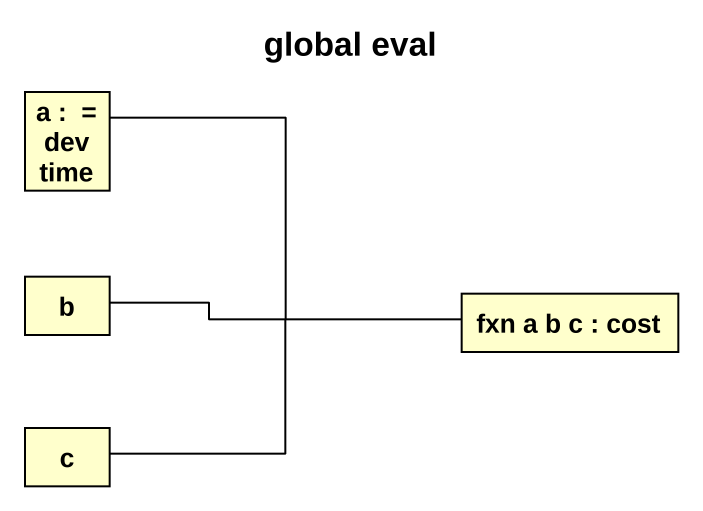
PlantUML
@startuml
title global eval
rectangle "a :  = dev time" as a
rectangle b
rectangle "fxn a b c : cost" as fxn_a_b_c
rectangle c
a -right- fxn_a_b_c
b -right- fxn_a_b_c
c -right- fxn_a_b_c
@enduml
